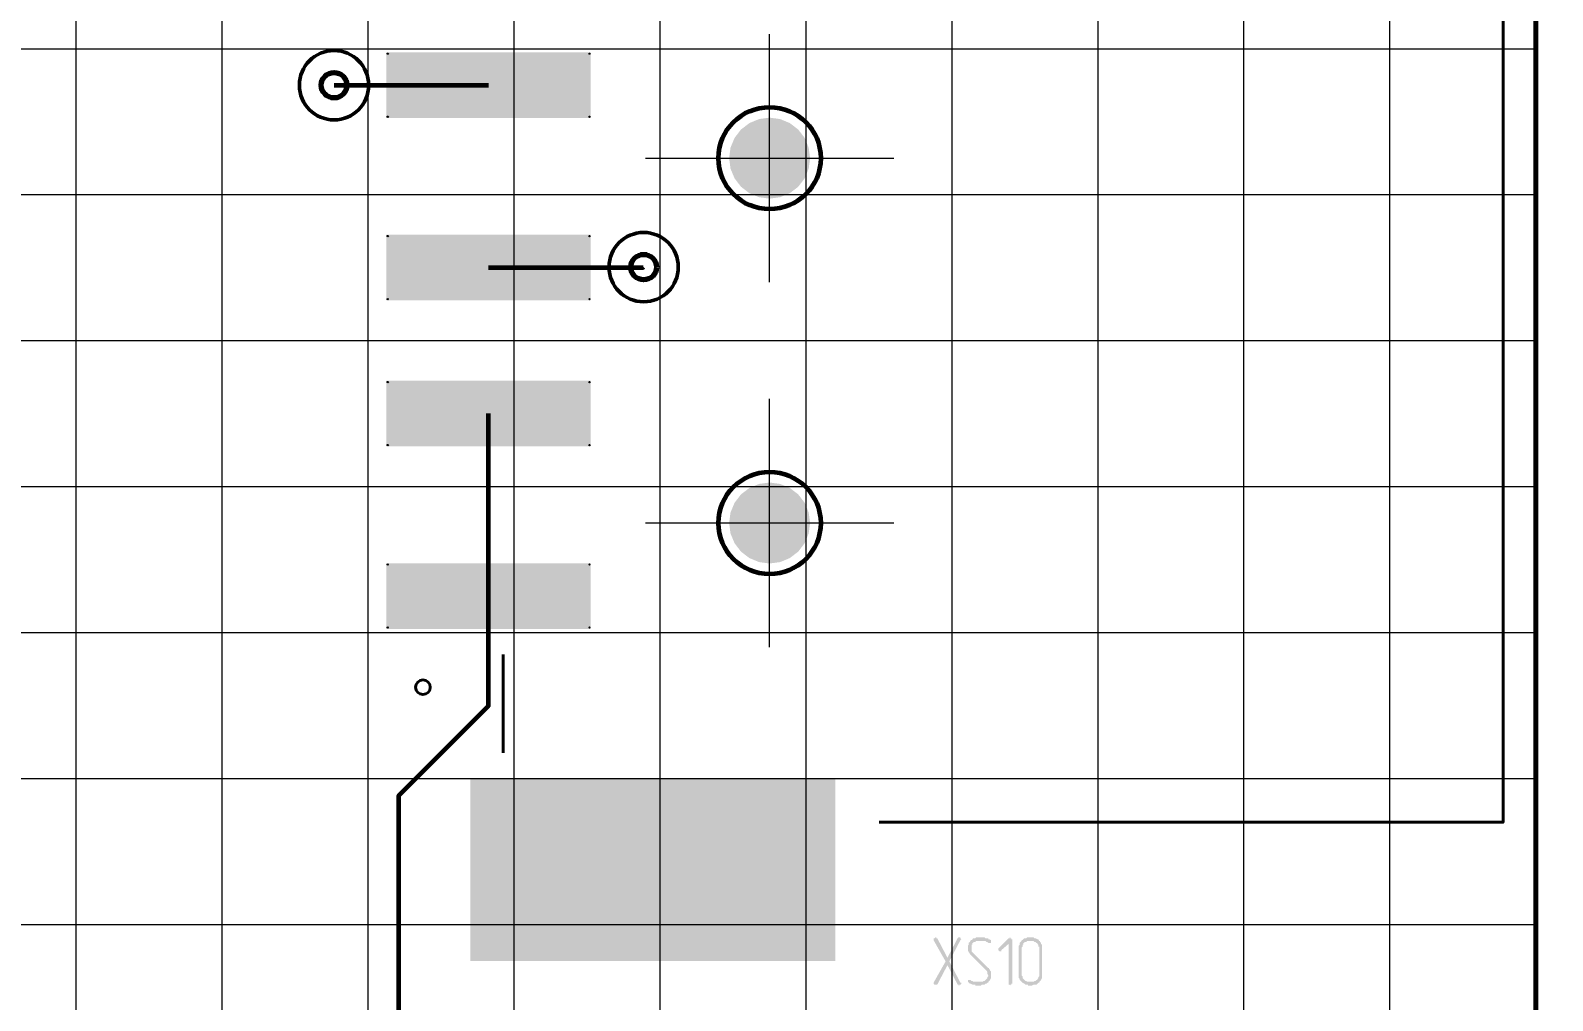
# Paper-space layout 'Layout1' of a CAD drawing. Extents: x -1 to 840, y -1 to 593.
# Drawn here: x 308.07 to 349.79, y 445.1 to 471.69 of the extents above; entities that cross this region are included whole.
import ezdxf

# ---------------------------------------------------------------- set-up
doc = ezdxf.new("R2010")
doc.units = 0
doc.header["$MEASUREMENT"] = 0
doc.layers.get('0').update_dxf_attribs({"linetype": 'CONTINUOUS', "lineweight": 15})
doc.layers.get('DEFPOINTS').update_dxf_attribs({"linetype": 'CONTINUOUS'})
doc.layers.add('PDF _Геометрия', color=7, linetype='CONTINUOUS')
doc.layers.add('PDF _Сплошная заливка', color=7, linetype='CONTINUOUS')
doc.styles.add('GOST type A0', font='', dxfattribs={"oblique": 15, "height": 3.5})
doc.styles.get('GOST type A0').set_extended_font_data('GOST type A')
doc.dimstyles.new('ГОСТ type A', dxfattribs={"dimtxt": 3.5, "dimasz": 3, "dimexe": 2, "dimexo": 0, "dimgap": 1, "dimtad": 1, "dimtoh": 1, "dimtxsty": 'GOST type A0', "dimcen": 0, "dimazin": 2, "dimtfac": 1, "dimtmove": 0, "dimatfit": 3, "dimfxl": 1, "dimarcsym": 0})

# ---------------------------------------------------------------- blocks, each defined once
blk = doc.blocks.new('*D20')
at = {"color": 0, "lineweight": -2, "transparency": 16777216}
for p, q in [((344.334, 486.187), (361.334, 486.187)), ((359.334, 483.187), (359.334, 339.188)), ((344.334, 336.188), (361.334, 336.188))]:
    blk.add_line(p, q, dxfattribs=at)
at = {"color": 0, "transparency": 16777216}
for points in [[(358.834, 483.187), (359.834, 483.187), (359.334, 486.187)], [(358.834, 339.188), (359.834, 339.188), (359.334, 336.188)]]:
    blk.add_solid(points, dxfattribs=at)
at = {"layer": 'DEFPOINTS', "color": 0, "transparency": 16777216}
for p in [(344.334, 486.187), (344.334, 336.188), (359.334, 336.188)]:
    blk.add_point(p, dxfattribs=at)
at = {"color": 0, "transparency": 16777216, "insert": (356.584, 411.188), "char_height": 3.5, "attachment_point": 5, "rotation": 90, "style": 'GOST type A0'}
blk.add_mtext('75', dxfattribs=at)
blk = doc.blocks.new('*D21')
at = {"color": 0, "lineweight": -2, "transparency": 16777216}
for p, q in [((349.334, 491.187), (371.334, 491.187)), ((369.334, 488.187), (369.334, 334.188)), ((349.334, 331.188), (371.334, 331.188))]:
    blk.add_line(p, q, dxfattribs=at)
at = {"color": 0, "transparency": 16777216}
for points in [[(368.834, 488.187), (369.834, 488.187), (369.334, 491.187)], [(368.834, 334.188), (369.834, 334.188), (369.334, 331.188)]]:
    blk.add_solid(points, dxfattribs=at)
at = {"layer": 'DEFPOINTS', "color": 0, "transparency": 16777216}
for p in [(349.334, 491.187), (349.334, 331.188), (369.334, 331.188)]:
    blk.add_point(p, dxfattribs=at)
at = {"color": 0, "transparency": 16777216, "insert": (366.322, 411.188), "char_height": 3.5, "attachment_point": 5, "rotation": 90, "style": 'GOST type A0'}
blk.add_mtext('80±0,1', dxfattribs=at)

psp = doc.layouts.get("Layout1")

# ---------------------------------------------------------------- hatches: boundary and pattern name
at = {"layer": 'PDF _Сплошная заливка', "transparency": 33554559}
for points in [[(328.331, 468.188), (327.221, 468.188), (327.259, 468.475), (327.37, 468.742), (327.546, 468.972), (327.776, 469.148), (328.043, 469.259), (328.331, 469.297)], [(328.331, 468.188), (328.331, 469.297), (328.618, 469.259), (328.885, 469.148), (329.115, 468.972), (329.292, 468.742), (329.402, 468.475), (329.44, 468.188)], [(328.331, 468.188), (328.331, 467.078), (328.043, 467.116), (327.776, 467.227), (327.546, 467.403), (327.37, 467.633), (327.259, 467.9), (327.221, 468.188)], [(328.331, 458.188), (327.221, 458.188), (327.259, 458.475), (327.37, 458.742), (327.546, 458.972), (327.776, 459.148), (328.043, 459.259), (328.331, 459.297)], [(328.331, 458.188), (328.331, 459.297), (328.618, 459.259), (328.885, 459.148), (329.115, 458.972), (329.292, 458.742), (329.402, 458.475), (329.44, 458.188)], [(328.331, 458.188), (328.331, 457.078), (328.043, 457.116), (327.776, 457.227), (327.546, 457.403), (327.37, 457.633), (327.259, 457.9), (327.221, 458.188)], [(333.535, 446.832), (333.561, 446.832), (333.561, 446.807), (333.561, 446.807), (333.561, 446.807), (333.586, 446.781), (333.586, 446.781), (333.586, 446.781), (333.586, 446.781), (333.561, 446.756), (333.561, 446.756), (333.256, 446.172), (333.561, 445.588), (333.561, 445.588), (333.561, 445.588), (333.586, 445.588), (333.586, 445.562), (333.586, 445.562), (333.586, 445.562), (333.561, 445.537), (333.561, 445.537), (333.561, 445.537), (333.561, 445.537), (333.535, 445.537), (333.535, 445.511), (333.51, 445.511), (333.51, 445.537), (333.51, 445.537), (333.484, 445.537), (333.484, 445.537), (333.205, 446.07), (332.926, 445.537), (332.926, 445.537), (332.9, 445.537), (332.9, 445.537), (332.875, 445.537), (332.875, 445.511), (332.875, 445.511), (332.875, 445.537), (332.849, 445.537), (332.849, 445.537), (332.849, 445.537), (332.849, 445.537), (332.824, 445.562), (332.824, 445.562), (332.824, 445.562), (332.824, 445.588), (332.824, 445.588), (332.824, 445.588), (333.154, 446.172), (332.824, 446.756), (332.824, 446.781), (332.824, 446.781), (332.824, 446.781), (332.824, 446.807), (332.849, 446.807), (332.849, 446.807), (332.849, 446.807), (332.875, 446.832), (332.875, 446.832), (332.875, 446.832), (332.9, 446.832), (332.9, 446.807), (332.9, 446.807), (332.926, 446.807), (333.205, 446.273), (333.484, 446.807), (333.484, 446.807), (333.484, 446.807), (333.484, 446.807), (333.51, 446.832), (333.51, 446.832), (333.535, 446.832)], [(334.196, 446.832), (334.221, 446.832), (334.247, 446.807), (334.272, 446.807), (334.272, 446.807), (334.297, 446.807), (334.297, 446.807), (334.323, 446.807), (334.323, 446.781), (334.348, 446.781), (334.399, 446.756), (334.399, 446.756), (334.399, 446.756), (334.399, 446.756), (334.399, 446.756), (334.399, 446.731), (334.399, 446.731), (334.399, 446.731), (334.399, 446.705), (334.399, 446.705), (334.399, 446.705), (334.399, 446.68), (334.399, 446.68), (334.374, 446.68), (334.374, 446.68), (334.374, 446.68), (334.348, 446.68), (334.323, 446.68), (334.323, 446.68), (334.297, 446.705), (334.297, 446.705), (334.272, 446.705), (334.247, 446.731), (334.221, 446.731), (334.17, 446.731), (334.018, 446.731), (334.018, 446.731), (333.993, 446.731), (333.967, 446.705), (333.942, 446.705), (333.916, 446.705), (333.916, 446.68), (333.891, 446.68), (333.891, 446.654), (333.891, 446.654), (333.891, 446.629), (333.866, 446.629), (333.866, 446.604), (333.866, 446.578), (333.866, 446.553), (333.866, 446.502), (333.866, 446.477), (333.866, 446.477), (333.866, 446.477), (333.866, 446.477), (333.866, 446.451), (333.866, 446.451), (333.891, 446.426), (333.916, 446.4), (334.323, 445.994), (334.323, 445.994), (334.323, 445.994), (334.348, 445.994), (334.348, 445.969), (334.348, 445.969), (334.374, 445.943), (334.374, 445.918), (334.374, 445.918), (334.399, 445.892), (334.399, 445.842), (334.399, 445.816), (334.399, 445.791), (334.399, 445.791), (334.399, 445.791), (334.399, 445.791), (334.399, 445.791), (334.399, 445.765), (334.399, 445.74), (334.399, 445.715), (334.374, 445.664), (334.348, 445.638), (334.323, 445.613), (334.323, 445.613), (334.323, 445.588), (334.297, 445.588), (334.272, 445.562), (334.247, 445.562), (334.221, 445.537), (334.17, 445.537), (334.145, 445.537), (334.12, 445.511), (333.967, 445.511), (333.967, 445.537), (333.942, 445.537), (333.916, 445.537), (333.891, 445.537), (333.84, 445.562), (333.815, 445.562), (333.789, 445.588), (333.764, 445.613), (333.764, 445.613), (333.764, 445.638), (333.764, 445.638), (333.764, 445.638), (333.764, 445.664), (333.764, 445.664), (333.789, 445.664), (333.789, 445.664), (333.815, 445.664), (333.84, 445.664), (333.84, 445.664), (333.84, 445.664), (333.866, 445.638), (333.866, 445.638), (333.891, 445.638), (333.916, 445.613), (333.967, 445.613), (333.993, 445.613), (334.145, 445.613), (334.145, 445.613), (334.17, 445.613), (334.196, 445.638), (334.221, 445.638), (334.247, 445.664), (334.247, 445.664), (334.247, 445.664), (334.272, 445.689), (334.272, 445.689), (334.297, 445.715), (334.297, 445.74), (334.297, 445.74), (334.323, 445.765), (334.323, 445.791), (334.297, 445.842), (334.297, 445.842), (334.297, 445.842), (334.297, 445.842), (334.297, 445.842), (334.297, 445.867), (334.297, 445.867), (334.297, 445.867), (334.297, 445.867), (334.297, 445.892), (334.297, 445.892), (334.272, 445.918), (334.272, 445.918), (334.247, 445.943), (333.84, 446.35), (333.84, 446.35), (333.84, 446.35), (333.84, 446.35), (333.815, 446.375), (333.815, 446.375), (333.815, 446.4), (333.789, 446.426), (333.789, 446.451), (333.789, 446.451), (333.789, 446.451), (333.764, 446.451), (333.764, 446.477), (333.764, 446.477), (333.764, 446.502), (333.764, 446.553), (333.764, 446.553), (333.764, 446.553), (333.764, 446.553), (333.764, 446.553), (333.764, 446.578), (333.764, 446.604), (333.789, 446.629), (333.789, 446.68), (333.815, 446.705), (333.84, 446.731), (333.84, 446.731), (333.84, 446.731), (333.84, 446.756), (333.866, 446.756), (333.891, 446.781), (333.916, 446.807), (333.967, 446.807), (333.993, 446.832), (334.018, 446.832)], [(334.933, 446.832), (334.933, 446.807), (334.958, 446.807), (334.958, 446.807), (334.958, 446.807), (334.958, 446.781), (334.983, 446.781), (334.983, 445.562), (334.983, 445.562), (334.958, 445.562), (334.958, 445.537), (334.958, 445.537), (334.958, 445.537), (334.958, 445.537), (334.933, 445.537), (334.933, 445.511), (334.933, 445.511), (334.907, 445.537), (334.907, 445.537), (334.882, 445.537), (334.882, 445.537), (334.882, 445.537), (334.882, 445.562), (334.882, 445.562), (334.882, 446.654), (334.678, 446.477), (334.678, 446.451), (334.678, 446.451), (334.653, 446.451), (334.653, 446.451), (334.653, 446.451), (334.628, 446.451), (334.628, 446.451), (334.602, 446.477), (334.602, 446.477), (334.602, 446.477), (334.602, 446.477), (334.602, 446.502), (334.602, 446.502), (334.602, 446.502), (334.602, 446.527), (334.602, 446.527), (334.882, 446.807), (334.882, 446.807), (334.907, 446.807), (334.907, 446.832), (334.933, 446.832)]]:
    psp.add_hatch(color=256, dxfattribs=at).paths.add_polyline_path(points)
at = {"layer": 'PDF _Сплошная заливка', "true_color": 0xffffff, "transparency": 33554559}
for points in [[(329.44, 468.188), (329.402, 467.9), (329.292, 467.633), (329.115, 467.403), (328.885, 467.227), (328.618, 467.116), (328.331, 467.078), (328.331, 468.188)], [(329.44, 458.188), (329.402, 457.9), (329.292, 457.633), (329.115, 457.403), (328.885, 457.227), (328.618, 457.116), (328.331, 457.078), (328.331, 458.188)]]:
    psp.add_hatch(color=7, dxfattribs=at).paths.add_polyline_path(points)
at = {"layer": 'PDF _Сплошная заливка', "transparency": 33554559}
h = psp.add_hatch(color=256, dxfattribs=at)
h.paths.add_polyline_path([(335.517, 446.731), (335.415, 446.731), (335.415, 446.731), (335.39, 446.731), (335.364, 446.705), (335.339, 446.705), (335.314, 446.705), (335.314, 446.68), (335.288, 446.68), (335.288, 446.654), (335.288, 446.654), (335.288, 446.629), (335.263, 446.629), (335.263, 446.604), (335.263, 446.578), (335.237, 446.553), (335.237, 445.791), (335.237, 445.791), (335.237, 445.791), (335.263, 445.765), (335.263, 445.765), (335.263, 445.74), (335.263, 445.715), (335.288, 445.689), (335.314, 445.664), (335.314, 445.664), (335.314, 445.664), (335.314, 445.664), (335.339, 445.638), (335.364, 445.638), (335.39, 445.613), (335.415, 445.613), (335.441, 445.613), (335.542, 445.613), (335.542, 445.613), (335.568, 445.613), (335.593, 445.638), (335.618, 445.638), (335.644, 445.664), (335.669, 445.664), (335.669, 445.664), (335.669, 445.689), (335.669, 445.689), (335.695, 445.715), (335.695, 445.715), (335.695, 445.74), (335.72, 445.765), (335.72, 445.791), (335.72, 446.553), (335.72, 446.553), (335.72, 446.553), (335.72, 446.578), (335.695, 446.578), (335.695, 446.604), (335.695, 446.629), (335.669, 446.654), (335.669, 446.68), (335.644, 446.68), (335.644, 446.68), (335.644, 446.68), (335.618, 446.705), (335.593, 446.705), (335.568, 446.731), (335.542, 446.731)], flags=0)
h.paths.add_polyline_path([(335.542, 446.832), (335.568, 446.832), (335.593, 446.807), (335.618, 446.807), (335.669, 446.781), (335.695, 446.781), (335.72, 446.731), (335.72, 446.731), (335.72, 446.731), (335.746, 446.731), (335.746, 446.705), (335.771, 446.68), (335.771, 446.654), (335.796, 446.629), (335.796, 446.578), (335.796, 446.578), (335.796, 446.553), (335.796, 445.791), (335.796, 445.791), (335.796, 445.791), (335.796, 445.791), (335.796, 445.791), (335.796, 445.765), (335.796, 445.74), (335.796, 445.715), (335.771, 445.664), (335.746, 445.638), (335.72, 445.613), (335.72, 445.613), (335.72, 445.588), (335.695, 445.588), (335.669, 445.562), (335.644, 445.537), (335.618, 445.537), (335.568, 445.537), (335.517, 445.511), (335.415, 445.511), (335.415, 445.537), (335.39, 445.537), (335.364, 445.537), (335.339, 445.537), (335.314, 445.562), (335.263, 445.588), (335.237, 445.613), (335.237, 445.613), (335.237, 445.613), (335.237, 445.613), (335.212, 445.638), (335.187, 445.664), (335.187, 445.689), (335.161, 445.715), (335.161, 445.765), (335.161, 445.791), (335.161, 445.791), (335.161, 446.553), (335.161, 446.553), (335.161, 446.553), (335.161, 446.553), (335.161, 446.553), (335.161, 446.578), (335.161, 446.604), (335.187, 446.629), (335.187, 446.68), (335.212, 446.705), (335.237, 446.731), (335.237, 446.731), (335.237, 446.756), (335.237, 446.756), (335.263, 446.756), (335.288, 446.781), (335.314, 446.807), (335.364, 446.807), (335.39, 446.832), (335.415, 446.832)], flags=0)

# ---------------------------------------------------------------- linework, layer by layer
at = {"layer": 'PDF _Геометрия', "lineweight": 20}
for points in [[(106.809, 331.188), (109.29, 331.188), (349.334, 331.188), (349.334, 491.187), (109.29, 491.187)], [(108.05, 331.188), (109.29, 331.188), (109.29, 491.187), (349.334, 491.187), (349.334, 331.188)], [(309.327, 328.708), (309.327, 331.188), (309.327, 491.187)], [(313.328, 329.948), (313.328, 331.188), (313.328, 491.187)], [(317.329, 328.708), (317.329, 331.188), (317.329, 491.187)], [(321.329, 329.948), (321.329, 331.188), (321.329, 491.187)], [(325.33, 328.708), (325.33, 331.188), (325.33, 491.187)], [(329.331, 329.948), (329.331, 331.188), (329.331, 491.187)], [(333.332, 328.708), (333.332, 331.188), (333.332, 491.187)], [(337.332, 329.948), (337.332, 331.188), (337.332, 491.187)], [(341.333, 328.708), (341.333, 331.188), (341.333, 491.187)], [(345.334, 329.948), (345.334, 331.188), (345.334, 491.187)], [(328.331, 464.787), (328.331, 471.588)], [(108.05, 471.188), (109.29, 471.188), (349.334, 471.188)], [(328.331, 465.087), (328.331, 471.287)], [(324.93, 468.188), (331.731, 468.188)], [(325.23, 468.188), (331.431, 468.188)], [(106.809, 467.187), (109.29, 467.187), (349.334, 467.187)], [(108.05, 463.188), (109.29, 463.188), (349.334, 463.188)], [(328.331, 454.788), (328.331, 461.588)], [(328.331, 455.087), (328.331, 461.287)], [(106.809, 459.187), (109.29, 459.187), (349.334, 459.187)], [(324.93, 458.188), (331.731, 458.188)], [(325.23, 458.188), (331.431, 458.188)], [(108.05, 455.188), (109.29, 455.188), (349.334, 455.188)], [(106.809, 451.188), (109.29, 451.188), (349.334, 451.188)], [(108.05, 447.188), (109.29, 447.188), (349.334, 447.188)]]:
    psp.add_lwpolyline(points, dxfattribs=at)
at = {"layer": 'PDF _Геометрия', "lineweight": 60}
for points in [[(109.29, 491.187), (109.29, 331.188), (349.334, 331.188), (349.334, 491.187)], [(349.334, 331.188), (109.29, 331.188), (349.334, 331.188), (349.334, 491.187)]]:
    psp.add_lwpolyline(points, close=True, dxfattribs=at)
for points in [[(349.334, 331.188), (349.334, 491.187)], [(316.392, 470.187), (320.629, 470.187)], [(320.629, 465.188), (324.864, 465.188), (324.878, 465.201)], [(318.169, 406.028), (318.169, 411.108), (318.169, 416.188), (318.169, 421.268), (318.169, 426.348), (318.169, 431.428), (318.169, 436.508), (318.169, 441.588), (318.169, 450.721), (320.629, 453.181), (320.629, 456.187), (320.629, 461.188)]]:
    psp.add_lwpolyline(points, dxfattribs=at)
at = {"layer": 'PDF _Геометрия', "lineweight": 40}
for points in [[(331.331, 449.987), (348.434, 449.987), (348.434, 476.387), (331.331, 476.387)], [(321.029, 451.888), (321.029, 454.587)]]:
    psp.add_lwpolyline(points, dxfattribs=at)
at = {"layer": 'PDF _Геометрия', "lineweight": 50}
for centre in [(316.392, 470.187), (324.878, 465.201)]:
    psp.add_circle(centre, 0.95, dxfattribs=at)
at = {"layer": 'PDF _Геометрия', "lineweight": 5}
for centre, radius in [((317.865, 471.051), 0.0181), ((323.394, 471.051), 0.0181), ((317.865, 469.323), 0.018), ((323.394, 469.323), 0.018), ((317.865, 466.051), 0.018), ((323.394, 466.051), 0.018), ((317.865, 464.323), 0.018), ((323.394, 464.323), 0.018), ((317.865, 462.051), 0.018), ((323.394, 462.051), 0.018), ((317.865, 460.323), 0.018), ((323.394, 460.323), 0.018), ((317.865, 457.051), 0.018), ((323.394, 457.051), 0.018), ((317.865, 455.323), 0.018), ((323.394, 455.323), 0.018)]:
    psp.add_circle(centre, radius, dxfattribs=at)
at = {"layer": 'PDF _Геометрия', "color": 7, "lineweight": 70, "true_color": 0xffffff}
for centre in [(316.392, 470.187), (324.878, 465.201)]:
    psp.add_circle(centre, 0.35, dxfattribs=at)
at = {"layer": 'PDF _Геометрия', "lineweight": 60}
for centre in [(328.331, 468.187), (328.331, 468.187), (328.331, 458.187), (328.331, 458.187)]:
    psp.add_circle(centre, 1.4, dxfattribs=at)
at = {"layer": 'PDF _Геометрия', "lineweight": 40}
psp.add_circle((318.829, 453.687), 0.2, dxfattribs=at)
at = {"layer": 'PDF _Сплошная заливка', "lineweight": 30, "transparency": 33554559}
for points in [[(323.43, 469.287), (317.829, 469.287), (323.43, 471.087), (317.829, 471.087)], [(323.43, 469.287), (317.829, 469.287), (323.43, 471.087), (317.829, 471.087)], [(323.43, 469.323), (317.829, 469.323), (323.43, 471.051), (317.829, 471.051)], [(323.394, 469.287), (317.865, 469.287), (323.394, 471.087), (317.865, 471.087)], [(323.43, 464.288), (317.829, 464.288), (323.43, 466.087), (317.829, 466.087)], [(323.43, 464.288), (317.829, 464.288), (323.43, 466.087), (317.829, 466.087)], [(323.43, 464.323), (317.829, 464.323), (323.43, 466.051), (317.829, 466.051)], [(323.394, 464.288), (317.865, 464.288), (323.394, 466.087), (317.865, 466.087)], [(323.43, 460.288), (317.829, 460.288), (323.43, 462.087), (317.829, 462.087)], [(323.43, 460.288), (317.829, 460.288), (323.43, 462.087), (317.829, 462.087)], [(323.43, 460.323), (317.829, 460.323), (323.43, 462.051), (317.829, 462.051)], [(323.394, 460.287), (317.865, 460.287), (323.394, 462.087), (317.865, 462.087)], [(323.43, 455.287), (317.829, 455.287), (323.43, 457.087), (317.829, 457.087)], [(323.43, 455.287), (317.829, 455.287), (323.43, 457.087), (317.829, 457.087)], [(323.43, 455.323), (317.829, 455.323), (323.43, 457.051), (317.829, 457.051)], [(323.394, 455.287), (317.865, 455.287), (323.394, 457.087), (317.865, 457.087)], [(330.131, 446.188), (320.129, 446.188), (330.131, 451.188), (320.129, 451.188)], [(330.131, 446.188), (320.129, 446.188), (330.131, 451.188), (320.129, 451.188)]]:
    psp.add_solid(points, dxfattribs=at)

# ---------------------------------------------------------------- dimensions: what is measured, and where the dimension line sits
for base, p1, p2, text, picture, middle in [((369.334, 331.188), (349.334, 491.187), (349.334, 331.188), '80±0,1', '*D21', (366.322, 411.188)), ((359.334, 336.188), (344.334, 486.187), (344.334, 336.188), '75', '*D20', (356.584, 411.188))]:
    dim = psp.add_linear_dim(base=base, p1=p1, p2=p2, angle=90, text=text, dimstyle='ГОСТ type A')
    dim.commit()
    dim.dimension.update_dxf_attribs({"geometry": picture, "text_midpoint": middle})

doc.saveas('drawing.dxf')
